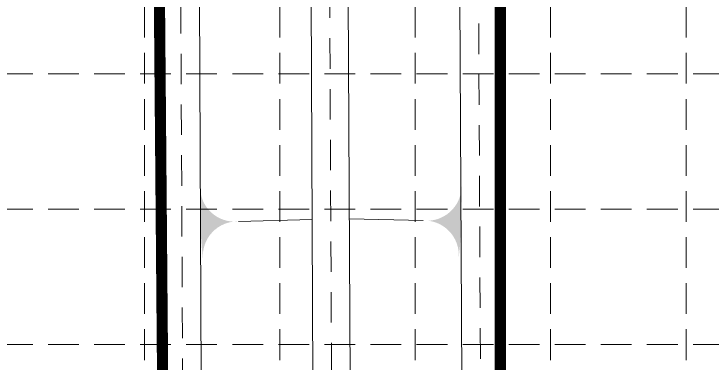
# Model space of a CAD drawing. Header units: feet. Extents: x 47819 to 50150, y 49272 to 50730.
# Drawn here: x 49531.1 to 49718.6, y 49704.8 to 49798.6 of the extents above; entities that cross this region are included whole.
import ezdxf

# ---------------------------------------------------------------- set-up
doc = ezdxf.new("R2010")
doc.units = ezdxf.units.FT
doc.header["$MEASUREMENT"] = 0
for name, pattern in [('DGN Style 2', [13.64237, 8.185422, -5.456948]), ('DGN Style 3', [19.099317, 13.64237, -5.456948]), ('HIDDEN', [0.375, 0.25, -0.125])]:
    doc.linetypes.add(name, pattern=pattern)
doc.layers.add('GRID', color=254, linetype='HIDDEN')
for name, color, linetype, lineweight in [('Level 22', 1, 'Continuous', 0), ('Level 30', 1, 'Continuous', 0), ('Level 8', 1, 'Continuous', 0)]:
    doc.layers.add(name, color=color, linetype=linetype, lineweight=lineweight)

msp = doc.modelspace()

# ---------------------------------------------------------------- hatches: boundary and pattern name
at = {"layer": 'Level 30', "linetype": 'Continuous', "lineweight": 0}
for points in [[(49581.06, 49752.14, 0.448688), (49591.36, 49742.84, 0.448688), (49581.83, 49732.76), (49581.49, 49735.99), (49581.24, 49739.63), (49581.07, 49746.19)], [(49651.28, 49752.38, -0.448688), (49640.97, 49743.08, -0.448688), (49650.51, 49733), (49650.85, 49736.23), (49651.1, 49739.87), (49651.27, 49746.43)]]:
    msp.add_hatch(color=5, dxfattribs=at).paths.add_polyline_path(points)

# ---------------------------------------------------------------- linework, layer by layer
at = {"layer": 'GRID', "color": 252, "linetype": 'HIDDEN', "lineweight": 0, "ltscale": 33}
for p, q in [((49566.14, 50691.48), (49566.14, 49418.72)), ((49602.5, 50691.48), (49602.5, 49418.72)), ((49638.86, 50691.48), (49638.86, 49418.72)), ((49675.22, 50691.48), (49675.22, 49418.72)), ((49711.58, 50691.48), (49711.58, 49418.72)), ((47857.22, 49782.48), (50111.54, 49782.48)), ((47857.22, 49746.12), (50111.54, 49746.12)), ((47857.22, 49709.76), (50111.54, 49709.76))]:
    msp.add_line(p, q, dxfattribs=at)
at = {"layer": 'Level 22', "color": 1, "linetype": 'DGN Style 3', "lineweight": 0, "const_width": 3}
msp.add_lwpolyline([(49118.81, 49903.62), (49477.95, 49903.02), (49569.34, 49895.76), (49571.16, 49680.98), (49829.95, 49430.43), (49848.95, 49436.03), (49853.02, 49456.35), (49661.71, 49698), (49661.7, 49896.46), (49841.91, 49897.06), (49845.52, 49870.95), (49876.17, 49870.35), (49877.01, 50037.84), (49824.54, 50037.11), (49822.73, 50100.28), (49807.11, 50114.33), (49674.58, 50114.05), (49558.58, 50096.88), (49130.09, 50096.24)], dxfattribs=at)
at = {"layer": 'Level 30', "color": 5, "linetype": 'Continuous', "lineweight": 0}
for p, q in [((49611.44, 49686.42), (49610.44, 49888.35)), ((49621.42, 49690.33), (49620.44, 49888.4)), ((49651.42, 49690.48), (49650.44, 49888.55)), ((49581.44, 49686.27), (49580.44, 49888.2)), ((49591.36, 49742.84), (49611.19, 49743.32)), ((49640.97, 49743.08), (49621.15, 49743.56))]:
    msp.add_line(p, q, dxfattribs=at)
at = {"layer": 'Level 30', "color": 5, "linetype": 'DGN Style 2', "lineweight": 0}
msp.add_line((49616.43, 49688.37), (49615.44, 49888.37), dxfattribs=at)
at = {"layer": 'Level 8', "color": 253, "linetype": 'DGN Style 2', "lineweight": 0}
for p, q in [((49656.41, 49692.32), (49655.44, 49888.57)), ((49576.45, 49684.21), (49575.44, 49888.18))]:
    msp.add_line(p, q, dxfattribs=at)

doc.saveas('drawing.dxf')
